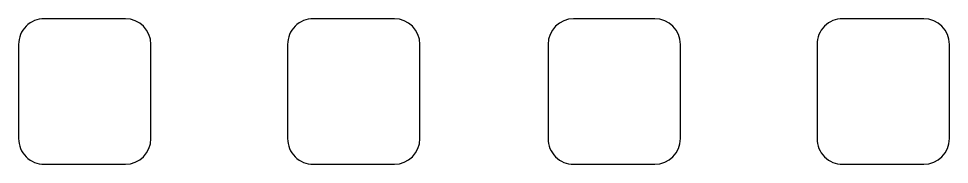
# Model space of a CAD drawing. Extents: x -210 to 210, y -160 to 160.
# Drawn here: x -87.08 to -81.62, y -103.93 to -103.07 of the extents above; entities that cross this region are included whole.
import ezdxf

# ---------------------------------------------------------------- set-up
doc = ezdxf.new("R2010")
doc.units = 0
doc.header["$MEASUREMENT"] = 0
doc.layers.get('0').update_dxf_attribs({"linetype": 'CONTINUOUS'})

msp = doc.modelspace()

# ---------------------------------------------------------------- linework, layer by layer
for points in [[(-86.3, -103.225, 0.414194), (-86.45, -103.075), (-86.45, -103.075), (-86.925, -103.075), (-86.925, -103.075, 0.414233), (-87.075, -103.225), (-87.075, -103.225), (-87.075, -103.775), (-87.075, -103.775, 0.414233), (-86.925, -103.925), (-86.925, -103.925), (-86.45, -103.925), (-86.45, -103.925, 0.414194), (-86.3, -103.775), (-86.3, -103.775), (-86.3, -103.225)], [(-84.725, -103.225, 0.414137), (-84.875, -103.075), (-84.875, -103.075), (-85.35, -103.075), (-85.35, -103.075, 0.414309), (-85.5, -103.225), (-85.5, -103.225), (-85.5, -103.775), (-85.5, -103.775, 0.414271), (-85.35, -103.925), (-85.35, -103.925), (-84.875, -103.925), (-84.875, -103.925, 0.414156), (-84.725, -103.775), (-84.725, -103.775), (-84.725, -103.225)], [(-83.2, -103.225, 0.414175), (-83.35, -103.075), (-83.35, -103.075), (-83.825, -103.075), (-83.825, -103.075, 0.414194), (-83.975, -103.225), (-83.975, -103.225), (-83.975, -103.775), (-83.975, -103.775, 0.414252), (-83.825, -103.925), (-83.825, -103.925), (-83.35, -103.925), (-83.35, -103.925, 0.41408), (-83.2, -103.775), (-83.2, -103.775), (-83.2, -103.225)], [(-81.625, -103.225, 0.414147), (-81.775, -103.075), (-81.775, -103.075), (-82.25, -103.075), (-82.25, -103.075, 0.414271), (-82.4, -103.225), (-82.4, -103.225), (-82.4, -103.775), (-82.4, -103.775, 0.414233), (-82.25, -103.925), (-82.25, -103.925), (-81.775, -103.925), (-81.775, -103.925, 0.414166), (-81.625, -103.775), (-81.625, -103.775), (-81.625, -103.225)]]:
    msp.add_lwpolyline(points, format="xyb")

doc.saveas('drawing.dxf')
